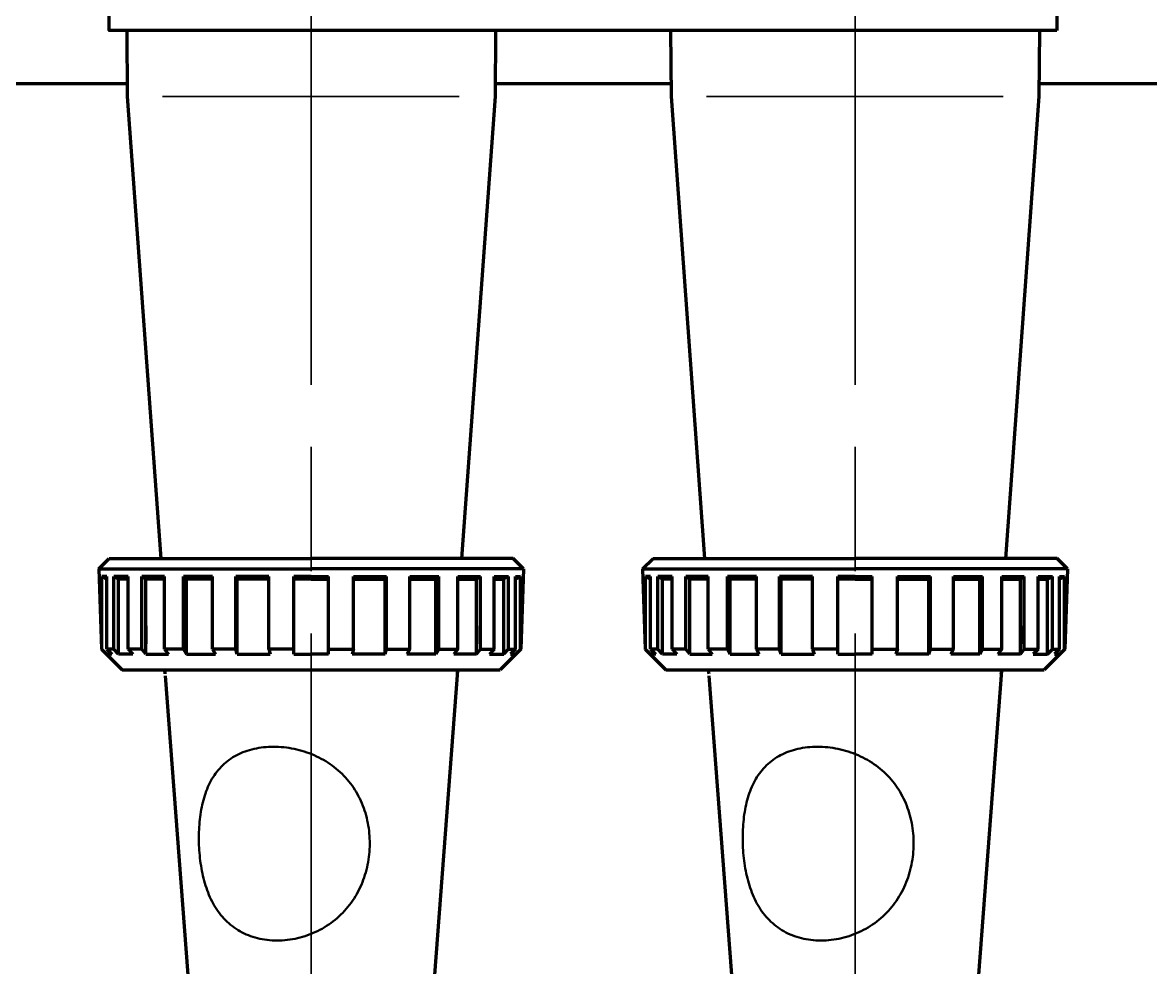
# Model space of a CAD drawing. Header units: millimetres. Extents: x 4423 to 6629, y 3249 to 4171.
# Drawn here: x 4619.7 to 4674.2, y 3859.7 to 3905.3 of the extents above; entities that cross this region are included whole.
import ezdxf

# ---------------------------------------------------------------- set-up
doc = ezdxf.new("R2010")
doc.units = ezdxf.units.MM
doc.linetypes.add('ACAD_ISO08W100', pattern=[36, 24, -3, 6, -3])
for name, color, linetype, lineweight in [('M_EQUIP_E3', 3, 'Continuous', 35), ('M_EQUIP_E7', 7, 'Continuous', 70), ('M_TANKS_E7', 7, 'Continuous', 70), ('Visible Edges', 7, 'Continuous', 50)]:
    doc.layers.add(name, color=color, linetype=linetype, lineweight=lineweight)

msp = doc.modelspace()

# ---------------------------------------------------------------- linework, layer by layer
at = {"layer": 'M_EQUIP_E3', "color": 3, "linetype": 'ACAD_ISO08W100', "lineweight": 35}
for p, q in [((4633.6587, 3983.7882), (4633.6587, 3798.3649)), ((4659.9087, 3983.7882), (4659.9087, 3798.3649))]:
    msp.add_line(p, q, dxfattribs=at)
at = {"layer": 'M_EQUIP_E3', "color": 3, "linetype": 'Continuous', "lineweight": 35}
for p, q in [((4626.4845, 3901.6975), (4640.8012, 3901.6975)), ((4652.7345, 3901.6975), (4667.0512, 3901.6975))]:
    msp.add_line(p, q, dxfattribs=at)
at = {"layer": 'M_EQUIP_E7', "color": 7, "linetype": 'Continuous', "lineweight": 70}
for p, q in [((4624.7568, 3904.885), (4624.7837, 3901.6975)), ((4642.5606, 3904.885), (4642.5337, 3901.6975)), ((4651.0068, 3904.885), (4651.0337, 3901.6975)), ((4668.8106, 3904.885), (4668.7837, 3901.6975)), ((4616.289, 3902.3225), (4624.7784, 3902.3225)), ((4642.539, 3902.3225), (4651.0284, 3902.3225)), ((4668.789, 3902.3225), (4677.2784, 3902.3225)), ((4668.789, 3902.3225), (4677.2784, 3902.3225)), ((4624.7837, 3901.6975), (4626.3994, 3879.4117)), ((4642.5337, 3901.6975), (4640.918, 3879.4117)), ((4651.0337, 3901.6975), (4652.6494, 3879.4117)), ((4668.7837, 3901.6975), (4667.168, 3879.4117)), ((4624.5962, 3878.9117), (4625.9937, 3878.9117)), ((4642.7212, 3878.9117), (4641.3238, 3878.9117)), ((4650.8462, 3878.9117), (4652.2437, 3878.9117)), ((4668.9712, 3878.9117), (4667.5738, 3878.9117)), ((4625.6737, 3876.1617), (4625.6737, 3875.2867)), ((4641.6437, 3876.1617), (4641.6437, 3875.2867)), ((4651.9237, 3876.1617), (4651.9237, 3875.2867)), ((4667.8937, 3876.1617), (4667.8937, 3875.2867)), ((4633.6587, 3874.0367), (4642.7837, 3874.0367)), ((4659.9087, 3874.0367), (4669.0337, 3874.0367))]:
    msp.add_line(p, q, dxfattribs=at)
at = {"layer": 'M_EQUIP_E7', "linetype": 'Continuous'}
for p, q in [((4623.4087, 3878.9117), (4623.9087, 3879.4117)), ((4623.9087, 3879.4117), (4633.6587, 3879.4117)), ((4643.4087, 3879.4117), (4633.6587, 3879.4117)), ((4643.9087, 3878.9117), (4643.4087, 3879.4117)), ((4649.6587, 3878.9117), (4650.1587, 3879.4117)), ((4650.1587, 3879.4117), (4659.9087, 3879.4117)), ((4669.6587, 3879.4117), (4659.9087, 3879.4117)), ((4670.1587, 3878.9117), (4669.6587, 3879.4117)), ((4623.4087, 3878.9117), (4633.6587, 3878.9117)), ((4623.4087, 3878.9117), (4623.5337, 3875.0367)), ((4643.9087, 3878.9117), (4633.6587, 3878.9117)), ((4643.9087, 3878.9117), (4643.7837, 3875.0367)), ((4649.6587, 3878.9117), (4659.9087, 3878.9117)), ((4649.6587, 3878.9117), (4649.7837, 3875.0367)), ((4670.1587, 3878.9117), (4659.9087, 3878.9117)), ((4670.1587, 3878.9117), (4670.0337, 3875.0367)), ((4623.5523, 3875.0181), (4623.5523, 3878.5367)), ((4623.7889, 3878.5367), (4623.5523, 3878.5367)), ((4623.5523, 3878.5367), (4623.7889, 3878.4109)), ((4623.7889, 3875.0367), (4623.7889, 3878.5367)), ((4624.1345, 3875.0367), (4624.1345, 3878.5367)), ((4624.8251, 3878.5367), (4624.1345, 3878.5367)), ((4624.1345, 3878.5367), (4624.3627, 3878.4046)), ((4624.3627, 3874.7867), (4624.3627, 3878.4046)), ((4624.8251, 3878.4046), (4624.3627, 3878.4046)), ((4624.8251, 3875.0367), (4624.8251, 3878.5367)), ((4625.4882, 3875.0367), (4625.4882, 3878.5367)), ((4626.5769, 3878.5367), (4625.4882, 3878.5367)), ((4625.4882, 3878.5367), (4625.6778, 3878.4046)), ((4625.6778, 3874.7867), (4625.6778, 3878.4046)), ((4626.5769, 3878.4046), (4625.6778, 3878.4046)), ((4626.5769, 3875.0367), (4626.5769, 3878.5367)), ((4628.9025, 3878.5367), (4627.5039, 3878.5367)), ((4627.5039, 3875.0367), (4627.5039, 3878.5367)), ((4627.5039, 3878.5367), (4627.6395, 3878.4046)), ((4628.9025, 3878.4046), (4627.6395, 3878.4046)), ((4627.6395, 3874.7867), (4627.6395, 3878.4046)), ((4628.9025, 3875.0367), (4628.9025, 3878.5367)), ((4631.6134, 3878.5367), (4630.0182, 3878.5367)), ((4630.0182, 3875.0367), (4630.0182, 3878.5367)), ((4630.0182, 3878.5367), (4630.0889, 3878.4046)), ((4631.6134, 3878.4046), (4630.0889, 3878.4046)), ((4630.0889, 3874.7867), (4630.0889, 3878.4046)), ((4631.6134, 3875.0367), (4631.6134, 3878.5367)), ((4632.8275, 3874.7867), (4632.8275, 3878.5367)), ((4633.6587, 3878.5367), (4632.8275, 3878.5367)), ((4633.6587, 3878.4046), (4632.8275, 3878.4046)), ((4633.6587, 3878.5367), (4634.49, 3878.5367)), ((4633.6587, 3878.4046), (4634.49, 3878.4046)), ((4634.49, 3874.7867), (4634.49, 3878.5367)), ((4635.704, 3875.0367), (4635.704, 3878.5367)), ((4635.704, 3878.5367), (4637.2992, 3878.5367)), ((4635.704, 3878.4046), (4637.2285, 3878.4046)), ((4637.2992, 3878.5367), (4637.2285, 3878.4046)), ((4637.2285, 3874.7867), (4637.2285, 3878.4046)), ((4637.2992, 3875.0367), (4637.2992, 3878.5367)), ((4638.4149, 3875.0367), (4638.4149, 3878.5367)), ((4638.4149, 3878.5367), (4639.8135, 3878.5367)), ((4638.4149, 3878.4046), (4639.6779, 3878.4046)), ((4639.8135, 3878.5367), (4639.6779, 3878.4046)), ((4639.6779, 3874.7867), (4639.6779, 3878.4046)), ((4639.8135, 3875.0367), (4639.8135, 3878.5367)), ((4640.7405, 3875.0367), (4640.7405, 3878.5367)), ((4640.7405, 3878.5367), (4641.8292, 3878.5367)), ((4640.7405, 3878.4046), (4641.6396, 3878.4046)), ((4641.8292, 3878.5367), (4641.6396, 3878.4046)), ((4641.6396, 3874.7867), (4641.6396, 3878.4046)), ((4641.8292, 3875.0367), (4641.8292, 3878.5367)), ((4642.4923, 3878.5367), (4643.183, 3878.5367)), ((4642.4923, 3875.0367), (4642.4923, 3878.5367)), ((4642.4923, 3878.4046), (4642.9548, 3878.4046)), ((4643.183, 3878.5367), (4642.9548, 3878.4046)), ((4642.9548, 3874.7867), (4642.9548, 3878.4046)), ((4643.183, 3875.0367), (4643.183, 3878.5367)), ((4643.5285, 3875.0367), (4643.5285, 3878.5367)), ((4643.5285, 3878.5367), (4643.7651, 3878.5367)), ((4643.7651, 3878.5367), (4643.5285, 3878.4109)), ((4643.7651, 3875.0181), (4643.7651, 3878.5367)), ((4649.8023, 3875.0181), (4649.8023, 3878.5367)), ((4650.0389, 3878.5367), (4649.8023, 3878.5367)), ((4649.8023, 3878.5367), (4650.0389, 3878.4109)), ((4650.0389, 3875.0367), (4650.0389, 3878.5367)), ((4650.3845, 3875.0367), (4650.3845, 3878.5367)), ((4651.0751, 3878.5367), (4650.3845, 3878.5367)), ((4650.3845, 3878.5367), (4650.6127, 3878.4046)), ((4650.6127, 3874.7867), (4650.6127, 3878.4046)), ((4651.0751, 3878.4046), (4650.6127, 3878.4046)), ((4651.0751, 3875.0367), (4651.0751, 3878.5367)), ((4651.7382, 3875.0367), (4651.7382, 3878.5367)), ((4652.8269, 3878.5367), (4651.7382, 3878.5367)), ((4651.7382, 3878.5367), (4651.9278, 3878.4046)), ((4651.9278, 3874.7867), (4651.9278, 3878.4046)), ((4652.8269, 3878.4046), (4651.9278, 3878.4046)), ((4652.8269, 3875.0367), (4652.8269, 3878.5367)), ((4655.1525, 3878.5367), (4653.7539, 3878.5367)), ((4653.7539, 3875.0367), (4653.7539, 3878.5367)), ((4653.7539, 3878.5367), (4653.8895, 3878.4046)), ((4655.1525, 3878.4046), (4653.8895, 3878.4046)), ((4653.8895, 3874.7867), (4653.8895, 3878.4046)), ((4655.1525, 3875.0367), (4655.1525, 3878.5367)), ((4656.2682, 3875.0367), (4656.2682, 3878.5367)), ((4657.8634, 3878.5367), (4656.2682, 3878.5367)), ((4656.2682, 3878.5367), (4656.3389, 3878.4046)), ((4656.3389, 3874.7867), (4656.3389, 3878.4046)), ((4657.8634, 3878.4046), (4656.3389, 3878.4046)), ((4657.8634, 3875.0367), (4657.8634, 3878.5367)), ((4659.0775, 3874.7867), (4659.0775, 3878.5367)), ((4659.9087, 3878.5367), (4659.0775, 3878.5367)), ((4659.9087, 3878.4046), (4659.0775, 3878.4046)), ((4659.9087, 3878.5367), (4660.74, 3878.5367)), ((4659.9087, 3878.4046), (4660.74, 3878.4046)), ((4660.74, 3874.7867), (4660.74, 3878.5367)), ((4661.954, 3875.0367), (4661.954, 3878.5367)), ((4661.954, 3878.5367), (4663.5492, 3878.5367)), ((4661.954, 3878.4046), (4663.4785, 3878.4046)), ((4663.5492, 3878.5367), (4663.4785, 3878.4046)), ((4663.4785, 3874.7867), (4663.4785, 3878.4046)), ((4663.5492, 3875.0367), (4663.5492, 3878.5367)), ((4664.6649, 3875.0367), (4664.6649, 3878.5367)), ((4664.6649, 3878.5367), (4666.0635, 3878.5367)), ((4664.6649, 3878.4046), (4665.9279, 3878.4046)), ((4666.0635, 3878.5367), (4665.9279, 3878.4046)), ((4665.9279, 3874.7867), (4665.9279, 3878.4046)), ((4666.0635, 3875.0367), (4666.0635, 3878.5367)), ((4666.9905, 3875.0367), (4666.9905, 3878.5367)), ((4666.9905, 3878.5367), (4668.0792, 3878.5367)), ((4666.9905, 3878.4046), (4667.8896, 3878.4046)), ((4668.0792, 3878.5367), (4667.8896, 3878.4046)), ((4667.8896, 3874.7867), (4667.8896, 3878.4046)), ((4668.0792, 3875.0367), (4668.0792, 3878.5367)), ((4668.7423, 3878.5367), (4669.433, 3878.5367)), ((4668.7423, 3875.0367), (4668.7423, 3878.5367)), ((4668.7423, 3878.4046), (4669.2048, 3878.4046)), ((4669.433, 3878.5367), (4669.2048, 3878.4046)), ((4669.2048, 3874.7867), (4669.2048, 3878.4046)), ((4669.433, 3875.0367), (4669.433, 3878.5367)), ((4669.7785, 3875.0367), (4669.7785, 3878.5367)), ((4669.7785, 3878.5367), (4670.0151, 3878.5367)), ((4670.0151, 3878.5367), (4669.7785, 3878.4109)), ((4670.0151, 3875.0181), (4670.0151, 3878.5367)), ((4623.5337, 3875.0367), (4624.5337, 3874.0367)), ((4623.7889, 3875.0367), (4624.0372, 3874.7867)), ((4624.1345, 3875.0367), (4623.7889, 3875.0367)), ((4624.3627, 3874.7867), (4624.1345, 3875.0367)), ((4624.8251, 3875.0367), (4625.0533, 3874.7867)), ((4625.4882, 3875.0367), (4624.8251, 3875.0367)), ((4625.6778, 3874.7867), (4625.4882, 3875.0367)), ((4626.5769, 3875.0367), (4626.7665, 3874.7867)), ((4627.5039, 3875.0367), (4626.5769, 3875.0367)), ((4627.5039, 3875.0367), (4627.6395, 3874.7867)), ((4630.0182, 3875.0367), (4628.9025, 3875.0367)), ((4628.9025, 3875.0367), (4629.0381, 3874.7867)), ((4630.0889, 3874.7867), (4630.0182, 3875.0367)), ((4631.6134, 3875.0367), (4631.684, 3874.7867)), ((4632.8275, 3875.0367), (4631.6134, 3875.0367)), ((4634.49, 3875.0367), (4635.704, 3875.0367)), ((4635.704, 3875.0367), (4635.6334, 3874.7867)), ((4637.2285, 3874.7867), (4637.2992, 3875.0367)), ((4637.2992, 3875.0367), (4638.4149, 3875.0367)), ((4638.4149, 3875.0367), (4638.2793, 3874.7867)), ((4639.8135, 3875.0367), (4639.6779, 3874.7867)), ((4639.8135, 3875.0367), (4640.7405, 3875.0367)), ((4640.7405, 3875.0367), (4640.5509, 3874.7867)), ((4641.6396, 3874.7867), (4641.8292, 3875.0367)), ((4641.8292, 3875.0367), (4642.4923, 3875.0367)), ((4642.4923, 3875.0367), (4642.2641, 3874.7867)), ((4643.7837, 3875.0367), (4642.7837, 3874.0367)), ((4642.9548, 3874.7867), (4643.183, 3875.0367)), ((4643.183, 3875.0367), (4643.5285, 3875.0367)), ((4643.5285, 3875.0367), (4643.2802, 3874.7867)), ((4649.7837, 3875.0367), (4650.7837, 3874.0367)), ((4650.0389, 3875.0367), (4650.2872, 3874.7867)), ((4650.3845, 3875.0367), (4650.0389, 3875.0367)), ((4650.6127, 3874.7867), (4650.3845, 3875.0367)), ((4651.0751, 3875.0367), (4651.3033, 3874.7867)), ((4651.7382, 3875.0367), (4651.0751, 3875.0367)), ((4651.9278, 3874.7867), (4651.7382, 3875.0367)), ((4653.7539, 3875.0367), (4652.8269, 3875.0367)), ((4652.8269, 3875.0367), (4653.0165, 3874.7867)), ((4653.7539, 3875.0367), (4653.8895, 3874.7867)), ((4656.2682, 3875.0367), (4655.1525, 3875.0367)), ((4655.1525, 3875.0367), (4655.2881, 3874.7867)), ((4656.3389, 3874.7867), (4656.2682, 3875.0367)), ((4657.8634, 3875.0367), (4657.934, 3874.7867)), ((4659.0775, 3875.0367), (4657.8634, 3875.0367)), ((4660.74, 3875.0367), (4661.954, 3875.0367)), ((4661.954, 3875.0367), (4661.8834, 3874.7867)), ((4663.4785, 3874.7867), (4663.5492, 3875.0367)), ((4663.5492, 3875.0367), (4664.6649, 3875.0367)), ((4664.6649, 3875.0367), (4664.5293, 3874.7867)), ((4666.0635, 3875.0367), (4665.9279, 3874.7867)), ((4666.0635, 3875.0367), (4666.9905, 3875.0367)), ((4666.9905, 3875.0367), (4666.8009, 3874.7867)), ((4667.8896, 3874.7867), (4668.0792, 3875.0367)), ((4668.0792, 3875.0367), (4668.7423, 3875.0367)), ((4668.7423, 3875.0367), (4668.5141, 3874.7867)), ((4670.0337, 3875.0367), (4669.0337, 3874.0367)), ((4669.2048, 3874.7867), (4669.433, 3875.0367)), ((4669.433, 3875.0367), (4669.7785, 3875.0367)), ((4669.7785, 3875.0367), (4669.5302, 3874.7867)), ((4624.0372, 3874.7867), (4623.7837, 3874.7867)), ((4625.0533, 3874.7867), (4624.3627, 3874.7867)), ((4625.6778, 3874.7867), (4626.7665, 3874.7867)), ((4627.6395, 3874.7867), (4629.0381, 3874.7867)), ((4630.0889, 3874.7867), (4631.684, 3874.7867)), ((4632.8275, 3874.7867), (4633.6587, 3874.7867)), ((4634.49, 3874.7867), (4633.6587, 3874.7867)), ((4637.2285, 3874.7867), (4635.6334, 3874.7867)), ((4639.6779, 3874.7867), (4638.2793, 3874.7867)), ((4641.6396, 3874.7867), (4640.5509, 3874.7867)), ((4642.2641, 3874.7867), (4642.9548, 3874.7867)), ((4643.2802, 3874.7867), (4643.5337, 3874.7867)), ((4650.2872, 3874.7867), (4650.0337, 3874.7867)), ((4651.3033, 3874.7867), (4650.6127, 3874.7867)), ((4651.9278, 3874.7867), (4653.0165, 3874.7867)), ((4653.8895, 3874.7867), (4655.2881, 3874.7867)), ((4656.3389, 3874.7867), (4657.934, 3874.7867)), ((4659.0775, 3874.7867), (4659.9087, 3874.7867)), ((4660.74, 3874.7867), (4659.9087, 3874.7867)), ((4663.4785, 3874.7867), (4661.8834, 3874.7867)), ((4665.9279, 3874.7867), (4664.5293, 3874.7867)), ((4667.8896, 3874.7867), (4666.8009, 3874.7867)), ((4668.5141, 3874.7867), (4669.2048, 3874.7867)), ((4669.5302, 3874.7867), (4669.7837, 3874.7867)), ((4624.5337, 3874.0367), (4633.6587, 3874.0367)), ((4650.7837, 3874.0367), (4659.9087, 3874.0367))]:
    msp.add_line(p, q, dxfattribs=at)
at = {"layer": 'M_EQUIP_E7', "color": 7, "linetype": 'Continuous', "lineweight": 70}
msp.add_lwpolyline([(4669.6509, 3904.885), (4623.9165, 3904.885), (4623.9165, 3909.885), (4669.6509, 3909.885)], close=True, dxfattribs=at)
for centre, start, end in [((4626.2422, 3873.8225), 3.3, 34.84263), ((4641.0752, 3873.8225), 145.15737, 176.7), ((4652.4922, 3873.8225), 3.3, 34.84263), ((4667.3252, 3873.8225), 145.15737, 176.7)]:
    msp.add_arc(centre, 0.375, start, end, dxfattribs=at)
at = {"layer": 'M_TANKS_E7', "linetype": 'Continuous'}
for p, q in [((4640.7253, 3873.9782), (4636.8337, 3822.6648)), ((4666.9753, 3873.9782), (4663.0837, 3822.6648)), ((4626.6075, 3873.7377), (4630.4837, 3822.6648)), ((4652.8575, 3873.7377), (4656.7337, 3822.6648))]:
    msp.add_line(p, q, dxfattribs=at)
at = {"layer": 'Visible Edges', "flags": 128}
for points in [[(4632.0121, 3860.9675), (4631.8906, 3860.9693), (4631.7699, 3860.9747), (4631.6502, 3860.9836), (4631.5314, 3860.9961), (4631.4137, 3861.0121), (4631.2973, 3861.0316), (4631.1822, 3861.0546), (4631.0685, 3861.081), (4630.9564, 3861.1108), (4630.8459, 3861.144), (4630.7371, 3861.1807), (4630.6303, 3861.2206), (4630.5254, 3861.2639), (4630.4225, 3861.3105), (4630.3219, 3861.3604), (4630.2235, 3861.4136), (4630.1276, 3861.47), (4630.034, 3861.5295), (4629.9428, 3861.5921), (4629.854, 3861.6578), (4629.7677, 3861.7264), (4629.6838, 3861.7979), (4629.6024, 3861.8722), (4629.5234, 3861.9493), (4629.4469, 3862.0292), (4629.373, 3862.1117), (4629.3015, 3862.1967), (4629.2326, 3862.2843), (4629.1662, 3862.3744), (4629.1024, 3862.4668), (4629.0411, 3862.5616), (4628.9825, 3862.6586), (4628.9264, 3862.7579), (4628.8727, 3862.8593), (4628.8216, 3862.9627), (4628.7728, 3863.068), (4628.7264, 3863.1751), (4628.6823, 3863.2841), (4628.6405, 3863.3947), (4628.601, 3863.5069), (4628.5637, 3863.6206), (4628.5286, 3863.7357), (4628.4957, 3863.8521), (4628.4649, 3863.9698), (4628.4362, 3864.0886), (4628.4095, 3864.2085), (4628.3849, 3864.3294), (4628.3622, 3864.4512), (4628.3415, 3864.5738), (4628.3227, 3864.6971), (4628.3058, 3864.821), (4628.2907, 3864.9454), (4628.2774, 3865.0703), (4628.266, 3865.1955), (4628.2565, 3865.321), (4628.2487, 3865.4466), (4628.2428, 3865.5723), (4628.2388, 3865.698), (4628.2366, 3865.8235), (4628.2362, 3865.9489), (4628.2376, 3866.0739), (4628.2408, 3866.1986), (4628.2459, 3866.3228), (4628.2528, 3866.4464), (4628.2615, 3866.5694), (4628.272, 3866.6917), (4628.2844, 3866.813), (4628.2988, 3866.9335), (4628.3151, 3867.053), (4628.3333, 3867.1713), (4628.3537, 3867.2886), (4628.376, 3867.4046), (4628.4005, 3867.5193), (4628.4271, 3867.6326), (4628.4559, 3867.7444), (4628.487, 3867.8547), (4628.5202, 3867.9634), (4628.5558, 3868.0704), (4628.5937, 3868.1756), (4628.6339, 3868.279), (4628.6766, 3868.3805), (4628.7217, 3868.48), (4628.7692, 3868.5773), (4628.8194, 3868.6726), (4628.8722, 3868.7656), (4628.9275, 3868.8565), (4628.9855, 3868.945), (4629.046, 3869.0311), (4629.1092, 3869.1149), (4629.1749, 3869.1963), (4629.2433, 3869.2751), (4629.3142, 3869.3514), (4629.3878, 3869.4252), (4629.4639, 3869.4962), (4629.5427, 3869.5646), (4629.624, 3869.6303), (4629.708, 3869.6932), (4629.7946, 3869.7532), (4629.8838, 3869.8103), (4629.9756, 3869.8645), (4630.0698, 3869.9158), (4630.1665, 3869.9641), (4630.2655, 3870.0095), (4630.3667, 3870.0518), (4630.4701, 3870.0911), (4630.5754, 3870.1273), (4630.6828, 3870.1605), (4630.792, 3870.1906), (4630.903, 3870.2176), (4631.0156, 3870.2415), (4631.1298, 3870.2622), (4631.2456, 3870.2798), (4631.3627, 3870.2941), (4631.4812, 3870.3053), (4631.6008, 3870.3133), (4631.7214, 3870.3181), (4631.8428, 3870.3197)], [(4631.8428, 3870.3197), (4631.966, 3870.318), (4632.0898, 3870.3131), (4632.214, 3870.305), (4632.3385, 3870.2935), (4632.4632, 3870.2789), (4632.5879, 3870.261), (4632.7124, 3870.24), (4632.8366, 3870.2157), (4632.9605, 3870.1883), (4633.0838, 3870.1578), (4633.2064, 3870.1241), (4633.3281, 3870.0872), (4633.4488, 3870.0473), (4633.5685, 3870.0043), (4633.6868, 3869.9581), (4633.8038, 3869.909), (4633.9191, 3869.8567), (4634.0328, 3869.8015), (4634.1447, 3869.7434), (4634.2548, 3869.6823), (4634.363, 3869.6184), (4634.4691, 3869.5517), (4634.5732, 3869.4823), (4634.6751, 3869.4101), (4634.7748, 3869.3352), (4634.8721, 3869.2577), (4634.967, 3869.1777), (4635.0594, 3869.0951), (4635.1492, 3869.01), (4635.2363, 3868.9225), (4635.3207, 3868.8325), (4635.4022, 3868.7403), (4635.4809, 3868.6457), (4635.5568, 3868.549), (4635.6297, 3868.45), (4635.6998, 3868.3491), (4635.767, 3868.2461), (4635.8312, 3868.1412), (4635.8925, 3868.0345), (4635.9509, 3867.9261), (4636.0063, 3867.8159), (4636.0587, 3867.7041), (4636.1081, 3867.5908), (4636.1545, 3867.476), (4636.1979, 3867.3599), (4636.2382, 3867.2424), (4636.2755, 3867.1237), (4636.3097, 3867.0038), (4636.3409, 3866.8828), (4636.369, 3866.7609), (4636.3941, 3866.638), (4636.4161, 3866.5144), (4636.4351, 3866.39), (4636.4511, 3866.2651), (4636.464, 3866.1396), (4636.4739, 3866.0136), (4636.4808, 3865.8874), (4636.4846, 3865.7608)], [(4658.2621, 3860.9675), (4658.1406, 3860.9693), (4658.0199, 3860.9747), (4657.9002, 3860.9836), (4657.7814, 3860.9961), (4657.6637, 3861.0121), (4657.5473, 3861.0316), (4657.4322, 3861.0546), (4657.3185, 3861.081), (4657.2064, 3861.1108), (4657.0959, 3861.144), (4656.9871, 3861.1807), (4656.8803, 3861.2206), (4656.7754, 3861.2639), (4656.6725, 3861.3105), (4656.5719, 3861.3604), (4656.4735, 3861.4136), (4656.3776, 3861.47), (4656.284, 3861.5295), (4656.1928, 3861.5921), (4656.104, 3861.6578), (4656.0177, 3861.7264), (4655.9338, 3861.7979), (4655.8524, 3861.8722), (4655.7734, 3861.9493), (4655.6969, 3862.0292), (4655.623, 3862.1117), (4655.5515, 3862.1967), (4655.4826, 3862.2843), (4655.4162, 3862.3744), (4655.3524, 3862.4668), (4655.2911, 3862.5616), (4655.2325, 3862.6586), (4655.1764, 3862.7579), (4655.1227, 3862.8593), (4655.0716, 3862.9627), (4655.0228, 3863.068), (4654.9764, 3863.1751), (4654.9323, 3863.2841), (4654.8905, 3863.3947), (4654.851, 3863.5069), (4654.8137, 3863.6206), (4654.7786, 3863.7357), (4654.7457, 3863.8521), (4654.7149, 3863.9698), (4654.6862, 3864.0886), (4654.6595, 3864.2085), (4654.6349, 3864.3294), (4654.6122, 3864.4512), (4654.5915, 3864.5738), (4654.5727, 3864.6971), (4654.5558, 3864.821), (4654.5407, 3864.9454), (4654.5274, 3865.0703), (4654.516, 3865.1955), (4654.5065, 3865.321), (4654.4987, 3865.4466), (4654.4928, 3865.5723), (4654.4888, 3865.698), (4654.4866, 3865.8235), (4654.4862, 3865.9489), (4654.4876, 3866.0739), (4654.4908, 3866.1986), (4654.4959, 3866.3228), (4654.5028, 3866.4464), (4654.5115, 3866.5694), (4654.522, 3866.6917), (4654.5344, 3866.813), (4654.5488, 3866.9335), (4654.5651, 3867.053), (4654.5833, 3867.1713), (4654.6037, 3867.2886), (4654.626, 3867.4046), (4654.6505, 3867.5193), (4654.6771, 3867.6326), (4654.7059, 3867.7444), (4654.737, 3867.8547), (4654.7702, 3867.9634), (4654.8058, 3868.0704), (4654.8437, 3868.1756), (4654.8839, 3868.279), (4654.9266, 3868.3805), (4654.9717, 3868.48), (4655.0192, 3868.5773), (4655.0694, 3868.6726), (4655.1222, 3868.7656), (4655.1775, 3868.8565), (4655.2355, 3868.945), (4655.296, 3869.0311), (4655.3592, 3869.1149), (4655.4249, 3869.1963), (4655.4933, 3869.2751), (4655.5642, 3869.3514), (4655.6378, 3869.4252), (4655.7139, 3869.4962), (4655.7927, 3869.5646), (4655.874, 3869.6303), (4655.958, 3869.6932), (4656.0446, 3869.7532), (4656.1338, 3869.8103), (4656.2256, 3869.8645), (4656.3198, 3869.9158), (4656.4165, 3869.9641), (4656.5155, 3870.0095), (4656.6167, 3870.0518), (4656.7201, 3870.0911), (4656.8254, 3870.1273), (4656.9328, 3870.1605), (4657.042, 3870.1906), (4657.153, 3870.2176), (4657.2656, 3870.2415), (4657.3798, 3870.2622), (4657.4956, 3870.2798), (4657.6127, 3870.2941), (4657.7312, 3870.3053), (4657.8508, 3870.3133), (4657.9714, 3870.3181), (4658.0928, 3870.3197)], [(4658.0928, 3870.3197), (4658.216, 3870.318), (4658.3398, 3870.3131), (4658.464, 3870.305), (4658.5885, 3870.2935), (4658.7132, 3870.2789), (4658.8379, 3870.261), (4658.9624, 3870.24), (4659.0866, 3870.2157), (4659.2105, 3870.1883), (4659.3338, 3870.1578), (4659.4564, 3870.1241), (4659.5781, 3870.0872), (4659.6988, 3870.0473), (4659.8185, 3870.0043), (4659.9368, 3869.9581), (4660.0538, 3869.909), (4660.1691, 3869.8567), (4660.2828, 3869.8015), (4660.3947, 3869.7434), (4660.5048, 3869.6823), (4660.613, 3869.6184), (4660.7191, 3869.5517), (4660.8232, 3869.4823), (4660.9251, 3869.4101), (4661.0248, 3869.3352), (4661.1221, 3869.2577), (4661.217, 3869.1777), (4661.3094, 3869.0951), (4661.3992, 3869.01), (4661.4863, 3868.9225), (4661.5707, 3868.8325), (4661.6522, 3868.7403), (4661.7309, 3868.6457), (4661.8068, 3868.549), (4661.8797, 3868.45), (4661.9498, 3868.3491), (4662.017, 3868.2461), (4662.0812, 3868.1412), (4662.1425, 3868.0345), (4662.2009, 3867.9261), (4662.2563, 3867.8159), (4662.3087, 3867.7041), (4662.3581, 3867.5908), (4662.4045, 3867.476), (4662.4479, 3867.3599), (4662.4882, 3867.2424), (4662.5255, 3867.1237), (4662.5597, 3867.0038), (4662.5909, 3866.8828), (4662.619, 3866.7609), (4662.6441, 3866.638), (4662.6661, 3866.5144), (4662.6851, 3866.39), (4662.7011, 3866.2651), (4662.714, 3866.1396), (4662.7239, 3866.0136), (4662.7308, 3865.8874), (4662.7346, 3865.7608)], [(4636.4846, 3865.7608), (4636.4854, 3865.6341), (4636.4831, 3865.5073), (4636.4778, 3865.3806), (4636.4694, 3865.2539), (4636.4579, 3865.1275), (4636.4435, 3865.0014), (4636.4259, 3864.8757), (4636.4053, 3864.7505), (4636.3817, 3864.6258), (4636.3549, 3864.5018), (4636.3251, 3864.3786), (4636.2923, 3864.2563), (4636.2564, 3864.1349), (4636.2174, 3864.0146), (4636.1753, 3863.8955), (4636.1302, 3863.7775), (4636.0819, 3863.6609), (4636.0306, 3863.5457), (4635.9761, 3863.4321), (4635.9186, 3863.3201), (4635.8581, 3863.2097), (4635.7945, 3863.1012), (4635.728, 3862.9944), (4635.6585, 3862.8896), (4635.5861, 3862.7868), (4635.5109, 3862.6861), (4635.4329, 3862.5876), (4635.3521, 3862.4913), (4635.2685, 3862.3973), (4635.1823, 3862.3058), (4635.0933, 3862.2167), (4635.0017, 3862.1302), (4634.9075, 3862.0463), (4634.8108, 3861.9652), (4634.7116, 3861.8869), (4634.6099, 3861.8115), (4634.5061, 3861.7389), (4634.4001, 3861.6693), (4634.292, 3861.6028), (4634.182, 3861.5392), (4634.0703, 3861.4788), (4633.9568, 3861.4215), (4633.8418, 3861.3674), (4633.7253, 3861.3166), (4633.6075, 3861.2691), (4633.4884, 3861.2249), (4633.3682, 3861.1841), (4633.247, 3861.1467), (4633.1249, 3861.1129), (4633.0021, 3861.0825), (4632.8788, 3861.0557), (4632.755, 3861.0324), (4632.631, 3861.0126), (4632.5069, 3860.9964), (4632.3828, 3860.9838), (4632.2588, 3860.9748), (4632.1352, 3860.9693), (4632.0121, 3860.9675)], [(4662.7346, 3865.7608), (4662.7354, 3865.6341), (4662.7331, 3865.5073), (4662.7278, 3865.3806), (4662.7194, 3865.2539), (4662.7079, 3865.1275), (4662.6935, 3865.0014), (4662.6759, 3864.8757), (4662.6553, 3864.7505), (4662.6317, 3864.6258), (4662.6049, 3864.5018), (4662.5751, 3864.3786), (4662.5423, 3864.2563), (4662.5064, 3864.1349), (4662.4674, 3864.0146), (4662.4253, 3863.8955), (4662.3802, 3863.7775), (4662.3319, 3863.6609), (4662.2806, 3863.5457), (4662.2261, 3863.4321), (4662.1686, 3863.3201), (4662.1081, 3863.2097), (4662.0445, 3863.1012), (4661.978, 3862.9944), (4661.9085, 3862.8896), (4661.8361, 3862.7868), (4661.7609, 3862.6861), (4661.6829, 3862.5876), (4661.6021, 3862.4913), (4661.5185, 3862.3973), (4661.4323, 3862.3058), (4661.3433, 3862.2167), (4661.2517, 3862.1302), (4661.1575, 3862.0463), (4661.0608, 3861.9652), (4660.9616, 3861.8869), (4660.8599, 3861.8115), (4660.7561, 3861.7389), (4660.6501, 3861.6693), (4660.542, 3861.6028), (4660.432, 3861.5392), (4660.3203, 3861.4788), (4660.2068, 3861.4215), (4660.0918, 3861.3674), (4659.9753, 3861.3166), (4659.8575, 3861.2691), (4659.7384, 3861.2249), (4659.6182, 3861.1841), (4659.497, 3861.1467), (4659.3749, 3861.1129), (4659.2521, 3861.0825), (4659.1288, 3861.0557), (4659.005, 3861.0324), (4658.881, 3861.0126), (4658.7569, 3860.9964), (4658.6328, 3860.9838), (4658.5088, 3860.9748), (4658.3852, 3860.9693), (4658.2621, 3860.9675)]]:
    msp.add_lwpolyline(points, dxfattribs=at)

doc.saveas('drawing.dxf')
